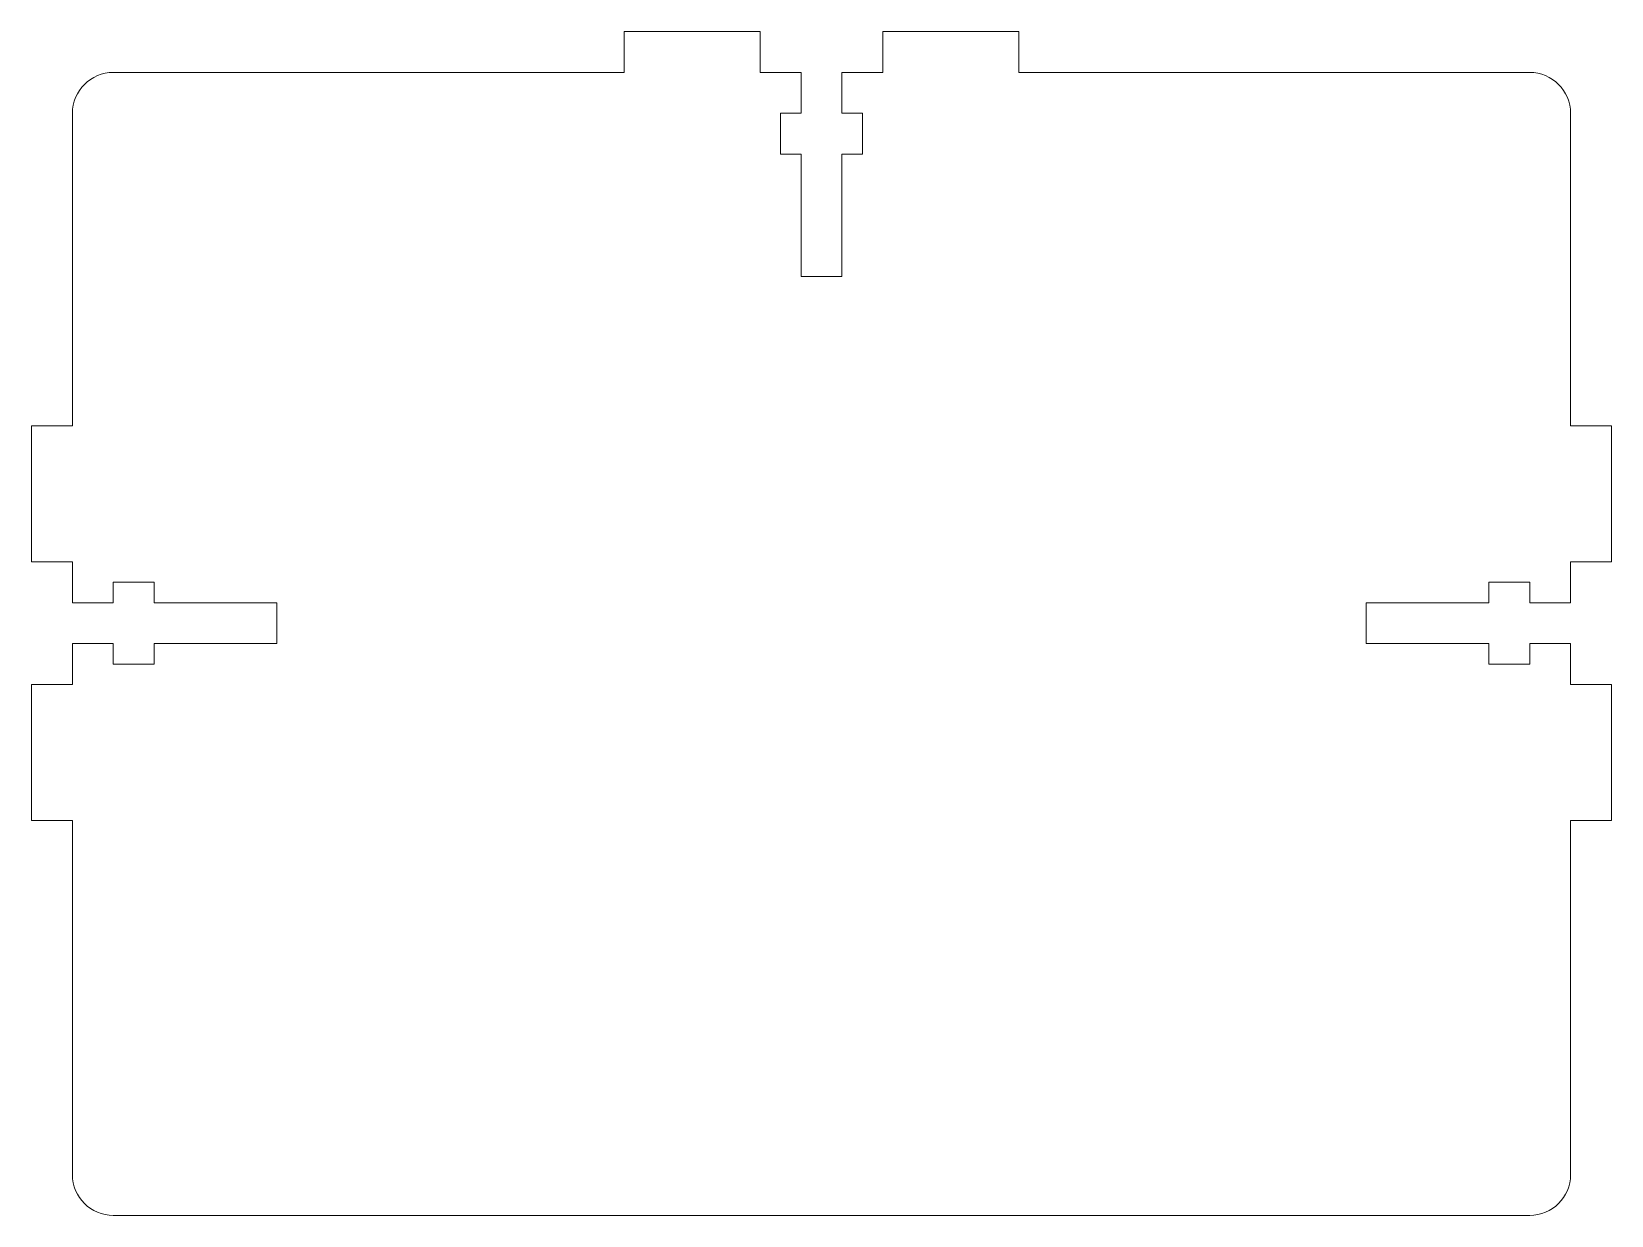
# Model space of a CAD drawing. Header units: millimetres. Extents: x -3 to 113, y 0 to 87.
import ezdxf

# ---------------------------------------------------------------- set-up
doc = ezdxf.new("R2010")
doc.units = ezdxf.units.MM

msp = doc.modelspace()

# ---------------------------------------------------------------- linework, layer by layer
at = {"color": 7, "linetype": 'Continuous', "lineweight": 15}
for p, q in [((40.5, 83.95), (40.5, 86.95)), ((40.5, 86.95), (50.5, 86.95)), ((50.5, 83.95), (50.5, 86.95)), ((59.5, 83.95), (59.5, 86.95)), ((69.5, 86.95), (59.5, 86.95)), ((69.5, 83.95), (69.5, 86.95)), ((3, 83.95), (40.5, 83.95)), ((50.5, 83.95), (53.5, 83.95)), ((53.5, 83.95), (53.5, 80.95)), ((56.5, 83.95), (56.5, 80.95)), ((56.5, 83.95), (59.5, 83.95)), ((69.5, 83.95), (107, 83.95)), ((0, 80.95), (0, 58)), ((52, 80.95), (53.5, 80.95)), ((52, 80.95), (52, 77.95)), ((56.5, 80.95), (58, 80.95)), ((58, 80.95), (58, 77.95)), ((110, 80.95), (110, 58)), ((52, 77.95), (53.5, 77.95)), ((53.5, 77.95), (53.5, 68.95)), ((56.5, 77.95), (56.5, 68.95)), ((56.5, 77.95), (58, 77.95)), ((53.5, 68.95), (56.5, 68.95)), ((-3, 58), (-3, 48)), ((0, 58), (-3, 58)), ((110, 58), (113, 58)), ((113, 58), (113, 48)), ((0, 48), (-3, 48)), ((0, 48), (0, 45)), ((110, 48), (113, 48)), ((110, 48), (110, 45)), ((3, 46.5), (6, 46.5)), ((3, 46.5), (3, 45)), ((6, 46.5), (6, 45)), ((107, 46.5), (104, 46.5)), ((104, 46.5), (104, 45)), ((107, 46.5), (107, 45)), ((0, 45), (3, 45)), ((6, 45), (15, 45)), ((15, 45), (15, 42)), ((104, 45), (95, 45)), ((95, 45), (95, 42)), ((110, 45), (107, 45)), ((0, 42), (0, 39)), ((0, 42), (3, 42)), ((3, 42), (3, 40.5)), ((6, 42), (6, 40.5)), ((6, 42), (15, 42)), ((104, 42), (95, 42)), ((104, 42), (104, 40.5)), ((107, 42), (107, 40.5)), ((110, 42), (107, 42)), ((110, 42), (110, 39)), ((3, 40.5), (6, 40.5)), ((107, 40.5), (104, 40.5)), ((-3, 29), (-3, 39)), ((0, 39), (-3, 39)), ((110, 39), (113, 39)), ((113, 29), (113, 39)), ((0, 29), (-3, 29)), ((0, 29), (0, 3)), ((110, 29), (113, 29)), ((110, 29), (110, 3)), ((3, 0), (107, 0))]:
    msp.add_line(p, q, dxfattribs=at)
for centre, start, end in [((3, 80.95), 90, 180), ((107, 80.95), 0, 90), ((3, 3), 180, 270), ((107, 3), 270, 0)]:
    msp.add_arc(centre, 3, start, end, dxfattribs=at)

doc.saveas('drawing.dxf')
